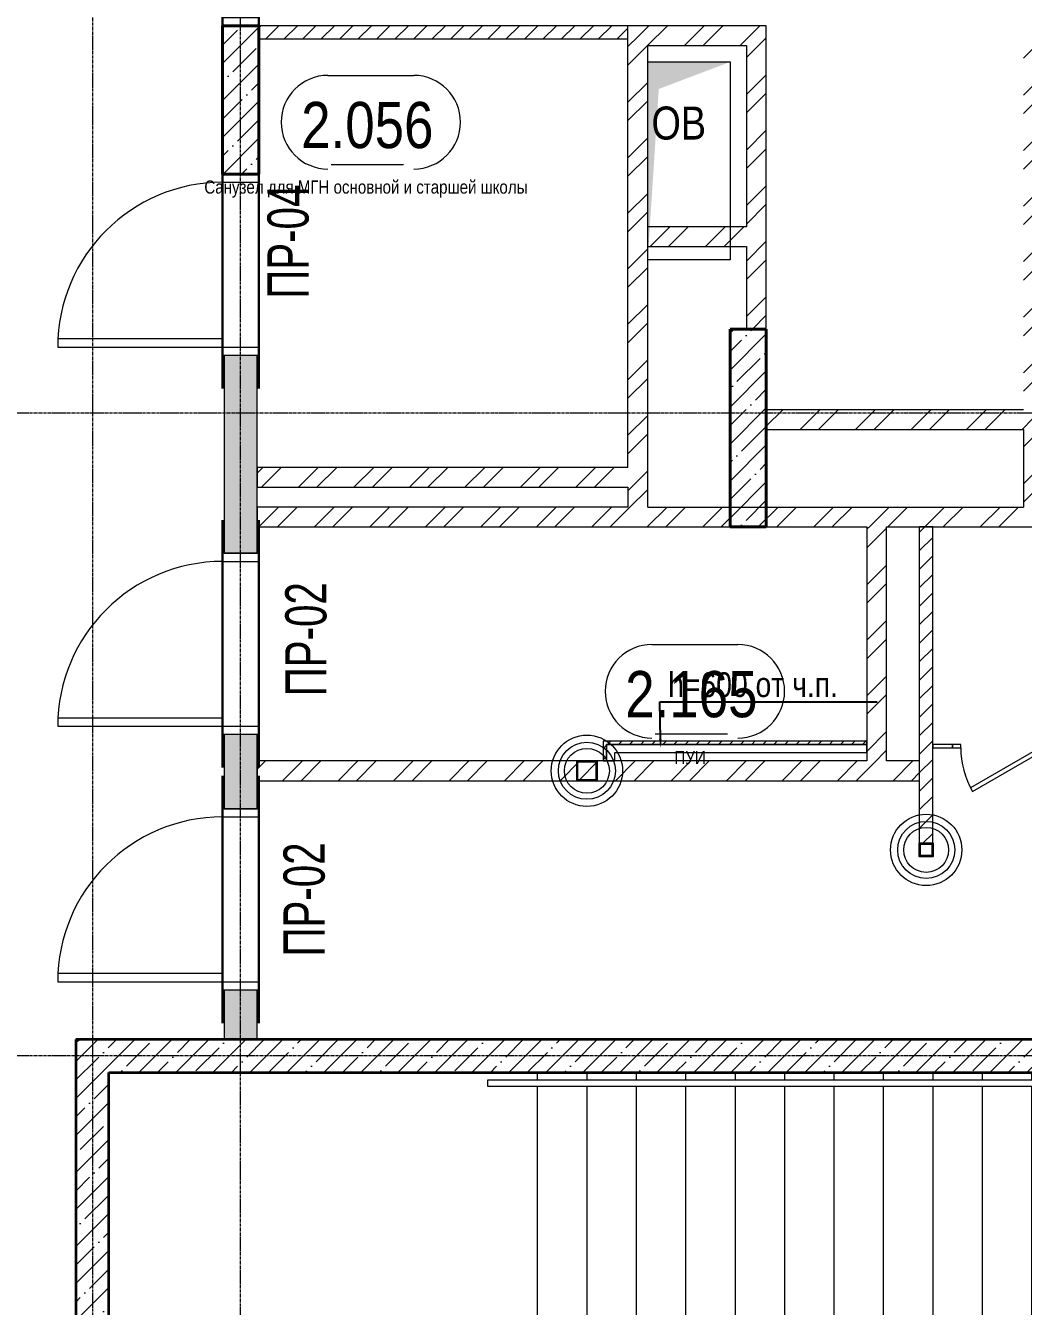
# Model space of a CAD drawing. Header units: millimetres. Extents: x -65509 to 912790, y 446 to 713294.
# Drawn here: x 247690 to 253745, y 167156 to 174926 of the extents above; entities that cross this region are included whole.
import ezdxf
from ezdxf import colors
from ezdxf.entities.mleader import LeaderData, LeaderLine
from ezdxf.enums import TextEntityAlignment as Align
from ezdxf.math import Vec2, Vec3

# ---------------------------------------------------------------- set-up
doc = ezdxf.new("R2010")
doc.units = ezdxf.units.MM
doc.linetypes.add('CENTER2', pattern=[28.575, 19.05, -3.175, 3.175, -3.175])
doc.linetypes.add('HIDDEN2', pattern=[4.7625, 3.175, -1.5875])
doc.layers.get('Defpoints').update_dxf_attribs({"color": 250})
for name, color, linetype, lineweight in [('АР_Area', 250, 'Continuous', 5), ('АР_Двери', 5, 'Continuous', 9), ('АР_Колонны', 250, 'Continuous', 30), ('АР_Стены ГКЛ', 250, 'Continuous', 15), ('АР_Стены ЖБ', 250, 'Continuous', 35), ('АР_Стены кирпич', 250, 'Continuous', 20), ('АР_Стены ПЕНОблок', 250, 'Continuous', 20), ('АР_Ф_ЛК', 250, 'Continuous', 5), ('АР_Штриховка', 250, 'Continuous', 0), ('Двери кабины', 250, 'Continuous', 0), ('КМ_Фахверки', 250, 'Continuous', 25), ('ОВ_Шахты', 250, 'Continuous', 5), ('РД_Оси_100', 250, 'Continuous', 0)]:
    doc.layers.add(name, color=color, linetype=linetype, lineweight=lineweight)
for name, color, linetype, lineweight, plot in [('АР_Делит', 250, 'Continuous', 0, False), ('РД_Проем', 250, 'Continuous', 0, False), ('РД_проем_инж перемыч_подсчет', 250, 'Continuous', 30, False)]:
    doc.layers.add(name, color=color, linetype=linetype, lineweight=lineweight, plot=plot)
doc.layers.add('РД_Перемычка инж проемов', color=250, linetype='Continuous')
doc.styles.add('Arial0', font='arial.ttf')
doc.styles.add('style1', font='ARIALN.TTF')
doc.styles.add('ккк', font='isocpeur.ttf', dxfattribs={"width": 0.85, "oblique": 15})
pattern_1 = [(45, (142195.16, 127275.07), (-112.2532, 112.2532), []), (45, (142307.41, 127275.07), (-112.2532, 112.2532), [198.4375, -39.6875, 0, -39.6875])]
pattern_2 = [(45, (142195.16, 127275.07), (-168.3798, 168.3798), []), (45, (142307.4, 127275.07), (-168.3798, 168.3798), [])]
pattern_3 = [(45, (142195.16, 127275.07), (-112.2532, 112.2532), []), (45, (142307.41, 127275.07), (-112.2532, 112.2532), [198.4375, -39.6875, 0, -39.6875])]

# ---------------------------------------------------------------- blocks, each defined once
blk = doc.blocks.new('СОШ_2200_АР_ОСИ_М100_28.05.24')
at = {"layer": 'РД_Оси_100', "linetype": 'CENTER2'}
for p, q in [((119910, 45300), (94200, 45300)), ((119910, 41400), (94200, 41400))]:
    blk.add_line(p, q, dxfattribs=at)
for points in [[(105900, 139938.679), (105900, -6155)], [(106800, -6155), (106800, 139938.679)]]:
    blk.add_lwpolyline(points, dxfattribs=at)
blk = doc.blocks.new('ЛК_4000х8500_2эт')
at = {"color": 5}
for points in [[(6300, 3915), (2100, 3915), (2100, 3955), (6600, 3955), (6600, 3915), (6300, 3915)], [(3928.6, 45), (2100, 45), (2100, 85), (3946.2, 85)], [(4401.1, 85), (6600, 85), (6600, 45), (4383.4, 45)]]:
    blk.add_lwpolyline(points, dxfattribs=at)
at = {"layer": 'АР_Делит'}
blk.add_lwpolyline([(-200, 4000), (8300, 4000), (8300, 0), (-200, 0)], close=True, dxfattribs=at)
at = {"layer": 'АР_Ф_ЛК', "color": 5}
for p, q in [((2400, 4000), (2400, 3955)), ((2700, 4000), (2700, 3955)), ((3000, 4000), (3000, 3955)), ((3300, 4000), (3300, 3955)), ((3600, 4000), (3600, 3955)), ((3900, 4000), (3900, 3955)), ((4200, 4000), (4200, 3955)), ((4500, 4000), (4500, 3955)), ((4800, 4000), (4800, 3955)), ((5100, 4000), (5100, 3955)), ((5400, 4000), (5400, 3955)), ((5700, 4000), (5700, 3955)), ((6000, 4000), (6000, 3955)), ((6300, 4000), (6300, 3955)), ((2400, 3915), (2400, 2255)), ((2700, 3915), (2700, 2255)), ((3000, 3915), (3000, 2255)), ((3300, 3915), (3300, 2255)), ((3600, 3915), (3600, 2255)), ((3900, 3915), (3900, 2255)), ((4200, 3915), (4200, 2255)), ((4500, 3915), (4500, 2255)), ((4800, 3915), (4800, 2255)), ((5100, 3915), (5100, 2255)), ((5400, 3915), (5400, 2255)), ((5700, 3915), (5700, 2255)), ((6000, 3915), (6000, 2255)), ((6300, 3915), (6300, 2255)), ((2400, 2215), (2400, 2190)), ((2700, 2215), (2700, 2190)), ((3000, 2215), (3000, 2190)), ((3300, 2215), (3300, 2190)), ((3600, 2215), (3600, 2190)), ((3900, 2215), (3900, 2190)), ((4200, 2215), (4200, 2190)), ((4500, 2215), (4500, 2190)), ((4800, 2215), (4800, 2190)), ((5100, 2215), (5100, 2190)), ((5400, 2215), (5400, 2190)), ((5700, 2215), (5700, 2190)), ((6000, 2215), (6000, 2190)), ((6300, 2215), (6300, 2190)), ((2400, 2150), (2400, 1850)), ((6300, 2150), (6300, 1850)), ((2400, 1810), (2400, 1785)), ((2700, 1810), (2700, 1785)), ((3000, 1810), (3000, 1785)), ((3300, 1810), (3300, 1785)), ((3600, 1810), (3600, 1785)), ((3900, 1810), (3900, 1785)), ((4200, 1810), (4200, 1785)), ((4500, 1810), (4500, 1785)), ((5400, 1810), (5400, 1785)), ((5700, 1810), (5700, 1785)), ((6000, 1810), (6000, 1785)), ((6300, 1810), (6300, 1785)), ((2400, 1745), (2400, 85)), ((2700, 1745), (2700, 85)), ((3000, 1745), (3000, 85)), ((3300, 1745), (3300, 85)), ((3600, 1745), (3600, 85)), ((3900, 1745), (3900, 85)), ((4200, 1745), (4200, 660.7)), ((4500, 1745), (4500, 1341.4)), ((5400, 1745), (5400, 85)), ((5700, 1745), (5700, 85)), ((6000, 1745), (6000, 85)), ((6300, 1745), (6300, 85)), ((5100, 1670.8), (5100, 85)), ((4800, 912.3), (4800, 85)), ((4500, 309.5), (4500, 85)), ((2400, 45), (2400, 0)), ((2700, 45), (2700, 0)), ((3000, 45), (3000, 0)), ((3300, 45), (3300, 0)), ((3600, 45), (3600, 0)), ((3900, 45), (3900, 0)), ((4500, 45), (4500, 0)), ((4800, 45), (4800, 0)), ((5100, 45), (5100, 0)), ((5400, 45), (5400, 0)), ((5700, 45), (5700, 0)), ((6000, 45), (6000, 0)), ((6300, 45), (6300, 0))]:
    blk.add_line(p, q, dxfattribs=at)
at = {"layer": 'АР_Ф_ЛК'}
for points in [[(6300, 3085, 0, 150, 0), (5833.8, 3085, 0, 0, 0), (2400, 3085, 0, 0, 0)], [(2400, 915, 0, 150, 0), (2866.2, 915, 0, 0, 0), (4200, 915, 0, 0, 0)], [(4921.5, 915, 0, 150, 0), (5387.8, 915, 0, 0, 0), (6300, 915, 0, 0, 0)]]:
    blk.add_lwpolyline(points, format="xyseb", dxfattribs=at)
at = {"layer": 'АР_Ф_ЛК', "color": 5}
for points in [[(4677.9, 1745), (2245, 1745), (2245, 2255), (6455, 2255), (6455, 1745), (5132.7, 1745)], [(4695.5, 1785), (2285, 1785), (2285, 2215), (6415, 2215), (6415, 1785), (5150.3, 1785)], [(4706.5, 1810), (2310, 1810), (2310, 2190), (6390, 2190), (6390, 1810), (5161.3, 1810)]]:
    blk.add_lwpolyline(points, dxfattribs=at)
for points in [[(2350, 2150), (6350, 2150), (6350, 1850), (2350, 1850)], [(2400, 2150), (6300, 2150), (6300, 1850), (2400, 1850)]]:
    blk.add_lwpolyline(points, close=True, dxfattribs=at)
at = {"layer": 'АР_Ф_ЛК', "lineweight": 0}
for points in [[(4724.2, 1850), (4366.9, 1039.4), (4459.5, 862), (4173.5, 988), (4266.1, 810.6), (3908.8, 0)], [(5179, 1850), (4821.7, 1039.4), (4914.3, 862), (4628.3, 988), (4720.9, 810.6), (4363.6, 0)]]:
    blk.add_lwpolyline(points, dxfattribs=at)
blk = doc.blocks.new('otv')
at = {"linetype": 'Continuous'}
blk.add_lwpolyline([(0, -1), (0, 0), (1, 0), (1, -1)], close=True, dxfattribs=at)
blk.add_solid([(0, -1), (0, 0), (0.1346, -0.1366), (1, 0)], dxfattribs=at)
blk = doc.blocks.new('Ф_блок 80')
at = {"layer": 'АР_Делит', "color": 1}
for radius in [216.3, 173, 136.2]:
    blk.add_circle((40, -40), radius, dxfattribs=at)
at = {"layer": 'КМ_Фахверки'}
blk.add_lwpolyline([(0, 0), (80, 0), (80, -80), (0, -80)], close=True, dxfattribs=at)
at = {"layer": 'КМ_Фахверки', "lineweight": 5}
blk.add_lwpolyline([(6, -6), (74, -6), (74, -74), (6, -74)], close=True, dxfattribs=at)
blk = doc.blocks.new('Ф_крпич 120')
at = {"layer": 'АР_Делит', "color": 1}
for radius in [216.3, 173, 136.2]:
    blk.add_circle((60, -60), radius, dxfattribs=at)
at = {"layer": 'КМ_Фахверки'}
blk.add_lwpolyline([(0, 0), (120, 0), (120, -120), (0, -120)], close=True, dxfattribs=at)
at = {"layer": 'КМ_Фахверки', "lineweight": 5}
blk.add_lwpolyline([(6, -6), (114, -6), (114, -114), (6, -114)], close=True, dxfattribs=at)
blk = doc.blocks.new('MOK-МаркаПом_овал_ареал')
for p, q in [((-2.986, 3.764), (3.522, 3.764)), ((-2.75, -3), (2.75, -3))]:
    blk.add_line(p, q)
for centre, radius, start, end in [((-2.986, 0.215), 3.55, 90, 270), ((3.522, 0.215), 3.55, 270, 90), ((-7.411, 0), 7.161, 0, 0.00095)]:
    blk.add_arc(centre, radius, start, end)
at = {"color": 0, "style": 'style1'}
blk.add_attdef('АР-ПОМЕЩЕНИЕ:НОМЕР', text='', height=3, dxfattribs=at).set_placement((0.261, 0), align=Align.MIDDLE)
blk = doc.blocks.new('MOK-МаркаПеремычки')
at = {"color": 0, "style": 'ккк', "oblique": 15, "width": 0.85}
blk.add_attdef('АР-ПРОЕМ:ПЕРЕМЫЧКА', text='', height=2.5, dxfattribs=at).set_placement((0, 0), align=Align.MIDDLE)

msp = doc.modelspace()

# ---------------------------------------------------------------- hatches: boundary and pattern name
at = {"layer": 'АР_Стены ГКЛ', "linetype": 'Continuous', "lineweight": 0}
h = msp.add_hatch(dxfattribs=at)
h.set_pattern_fill('ANSI31', color=256, scale=15, angle=-360, style=0)
h.set_pattern_definition([(45, (142195.157, 127275.073), (-33.67596, 33.67596), [])])
h.paths.add_polyline_path([(251195.157, 170585.073), (251215.157, 170565.073), (252795.157, 170565.073), (252795.157, 170585.073)], flags=0)
h = msp.add_hatch(dxfattribs=at)
h.set_pattern_fill('ANSI31', color=256, scale=15, style=0)
h.set_pattern_definition([(45, (142195.157, 127275.073), (-33.67596, 33.67596), [])])
h.paths.add_polyline_path([(251195.157, 170465.073), (251215.157, 170465.073), (251215.157, 170565.073), (251195.157, 170585.073)], flags=0)
at = {"layer": 'АР_Штриховка', "linetype": 'Continuous', "lineweight": 5}
h = msp.add_hatch(dxfattribs=at)
h.set_pattern_fill('ANSI35', color=256, scale=25, style=0)
h.set_pattern_definition(pattern_3)
h.paths.add_polyline_path([(249105.157, 174925.073), (248885.157, 174925.073), (248885.157, 174025.073), (249105.157, 174025.073)], flags=0)
at = {"layer": 'АР_Штриховка', "linetype": 'Continuous', "lineweight": 0, "ltscale": 0.5}
h = msp.add_hatch(dxfattribs=at)
h.set_pattern_fill('ANSI31', color=256, scale=25, angle=-360, style=0)
h.set_pattern_definition([(45, (142195.16, 127275.07), (-56.1266, 56.1266), [])])
h.paths.add_polyline_path([(251345.157, 174845.073), (251345.157, 174925.073), (249105.157, 174925.072), (249105.157, 174845.072)], flags=0)
at = {"layer": 'АР_Штриховка', "linetype": 'Continuous', "lineweight": 0}
h = msp.add_hatch(dxfattribs=at)
h.set_pattern_fill('ANSI32', color=256, scale=25, angle=-360, style=0)
h.set_pattern_definition([(45, (142195.16, 127275.07), (-168.3798, 168.3798), []), (45, (142307.4, 127275.07), (-168.3798, 168.3798), [])])
h.paths.add_polyline_path([(251465.157, 172245.073), (251375.157, 172205.073), (251345.157, 172125.073), (251345.157, 172005.073), (251385.157, 171975.073), (251465.157, 172005.073)], flags=0)
h.paths.add_polyline_path([(251465.157, 174805.073), (251345.157, 174925.073), (251345.157, 173585.305), (251435.157, 173625.305), (251465.157, 173705.305)], flags=0)
h.paths.add_polyline_path([(251465.157, 173585.305), (251435.157, 173625.305), (251345.157, 173585.305), (251345.157, 172245.073), (251375.157, 172205.073), (251465.157, 172245.073)], flags=0)
h = msp.add_hatch(dxfattribs=at)
h.set_pattern_fill('ANSI32', color=256, scale=25, angle=-360, style=0)
h.set_pattern_definition([(45, (142195.16, 127275.07), (-168.3798, 168.3798), []), (45, (142307.4, 127275.07), (-168.3798, 168.3798), [])])
h.paths.add_polyline_path([(251345.157, 174925.073), (251465.157, 174805.073), (252065.159, 174805.073), (252185.159, 174925.072)], flags=0)
h = msp.add_hatch(dxfattribs=at)
h.set_pattern_fill('ANSI32', color=256, scale=25, angle=-360, style=0)
h.set_pattern_definition(pattern_2)
h.paths.add_polyline_path([(252185.159, 174925.072), (252065.159, 174805.073), (252065.158, 173705.305), (252095.158, 173625.305), (252185.158, 173585.305)], flags=0)
h.paths.add_polyline_path([(252185.158, 173585.305), (252095.158, 173625.305), (252065.158, 173585.305), (252065.158, 173085.073), (252185.158, 173085.073)], flags=0)
h = msp.add_hatch(dxfattribs=at)
h.set_pattern_fill('ANSI32', color=256, scale=25, style=0)
h.set_pattern_definition([(45, (142195.16, 127275.07), (-168.3798, 168.3798), []), (45, (142307.4, 127275.07), (-168.3798, 168.3798), [])])
h.paths.add_polyline_path([(253745.1, 172005.073), (253825.1, 171975.073), (253865.1, 172005.073), (253865.112, 172475.073), (253805.113, 172535.073), (253745.112, 172475.073)], flags=0)
h.paths.add_polyline_path([(253745.115, 172595.073), (253805.113, 172535.073), (253865.115, 172595.073), (253865.171, 174805.073), (253745.171, 174805.076)], flags=0)
h = msp.add_hatch(dxfattribs=at)
h.set_pattern_fill('AR-CONC', color=256, angle=-315, style=0)
h.set_pattern_definition([(95, (142195.16, 127275.07), (140.09465, 117.55338), [19.05, -209.55]), (40, (142195.16, 127275.07), (-160.01845, 110.17673), [15.24, -167.64058]), (145.45144, (142206.83, 127284.87), (-19.9238, 227.7301), [16.19, -178.09024]), (91.1842, (142159.24, 127311), (221.41024, 161.9534), [28.575, -314.325]), (141.63556, (142177.7, 127324.5), (-7.0866, 342.82676), [24.285, -267.1356]), (36.18415, (142159.24, 127311), (-7.0866, 342.82676), [22.86, -251.4597]), (66, (142186.18, 127319.97), (179.51998, 34.89515), [19.05, -209.55]), (11, (142186.18, 127319.97), (-86.53993, 173.9412), [15.24, -167.64]), (116.45145, (142201.14, 127322.88), (92.98005, 208.83634), [16.19, -178.08994]), (82.5, (142195.16, 127275.07), (-57.60547, 61.973414), [0, -165.608, 0, -170.18, 0, -168.275]), (52.5, (142195.16, 127275.07), (-23.58973, 118.087), [0, -97.028, 0, -161.798, 0, -64.135]), (12.5, (142155.105, 127235.02), (99.927863, 91.826196), [0, -63.5, 0, -198.12, 0, -262.89]), (2.5, (142137.14, 127217.06), (86.7639, 122.72239), [0, -82.55, 0, -131.572, 0, -186.69])])
h.paths.add_polyline_path([(249095.158, 174026.073), (248895.158, 174026.073), (248895.158, 174025.073), (249095.158, 174025.073)], flags=0)
h.paths.add_polyline_path([(249095.158, 172925.073), (248895.158, 172925.073), (248895.158, 171725.073), (249095.158, 171725.073)], flags=0)
h.paths.add_polyline_path([(249095.158, 170625.073), (248895.158, 170625.073), (248895.158, 170175.077), (249095.158, 170175.077)], flags=0)
h.paths.add_polyline_path([(249095.157, 169075.077), (248895.157, 169075.077), (248895.157, 168775.073), (249095.157, 168775.073)], flags=0)
h = msp.add_hatch(dxfattribs=at)
h.set_pattern_fill('ANSI32', color=256, scale=25, angle=-360, style=0)
h.set_pattern_definition([(45, (142195.16, 127275.07), (-168.3798, 168.3798), []), (45, (142307.4, 127275.07), (-168.3798, 168.3798), [])])
h.paths.add_polyline_path([(251465.157, 173705.305), (251435.157, 173625.305), (251465.157, 173585.305), (252065.158, 173585.305), (252095.158, 173625.305), (252065.158, 173705.305)], flags=0)
at = {"layer": 'АР_Штриховка', "linetype": 'Continuous', "lineweight": 5}
h = msp.add_hatch(dxfattribs=at)
h.set_pattern_fill('ANSI35', color=256, scale=25, style=0)
h.set_pattern_definition(pattern_3)
h.paths.add_polyline_path([(252185.157, 173085.073), (251965.157, 173085.073), (251965.157, 171885.073), (252185.157, 171885.073)], flags=0)
at = {"layer": 'АР_Штриховка', "linetype": 'Continuous', "lineweight": 0}
h = msp.add_hatch(dxfattribs=at)
h.set_pattern_fill('ANSI32', color=256, scale=25, style=0)
h.set_pattern_definition([(45, (142195.16, 127275.07), (-168.3798, 168.3798), []), (45, (142307.4, 127275.07), (-168.3798, 168.3798), [])])
h.paths.add_polyline_path([(252185.157, 172595.073), (252185.157, 172475.073), (253745.112, 172475.073), (253805.113, 172535.073), (253745.115, 172595.073)], flags=0)
h.paths.add_polyline_path([(253865.115, 172595.073), (253805.113, 172535.073), (253865.112, 172475.073), (254774.922, 172475.073), (254854.921, 172505.073), (254894.922, 172595.073)], flags=0)
h.paths.add_polyline_path([(254894.922, 172595.073), (254854.921, 172505.073), (254894.922, 172475.073), (256695.157, 172475.073), (256695.157, 172595.073)], flags=0)
h = msp.add_hatch(dxfattribs=at)
h.set_pattern_fill('ANSI32', color=256, scale=25, style=0)
h.set_pattern_definition(pattern_2)
h.paths.add_polyline_path([(251345.157, 172125.073), (251375.157, 172205.073), (251345.157, 172245.073), (249095.157, 172245.073), (249095.157, 172125.073)], flags=0)
h = msp.add_hatch(dxfattribs=at)
h.set_pattern_fill('ANSI32', color=256, scale=25, style=0)
h.set_pattern_definition([(45, (142195.16, 127275.07), (-168.3798, 168.3798), []), (45, (142307.4, 127275.07), (-168.3798, 168.3798), [])])
h.paths.add_polyline_path([(251345.157, 171885.073), (251385.157, 171975.073), (251345.157, 172005.073), (249095.158, 172005.073), (249095.158, 171885.073)], flags=0)
h.paths.add_polyline_path([(252795.157, 171885.073), (252875.157, 171915.073), (252915.157, 172005.073), (251465.157, 172005.073), (251385.157, 171975.073), (251345.157, 171885.073)], flags=0)
h.paths.add_polyline_path([(253865.1, 171885.073), (253825.1, 171975.073), (253745.1, 172005.073), (252915.157, 172005.073), (252875.157, 171915.073), (252915.157, 171885.073)], flags=0)
h.paths.add_polyline_path([(256695.157, 171885.073), (256695.157, 172005.073), (254894.864, 172005.073), (254854.865, 171975.073), (254894.864, 171885.073)], flags=0)
h.paths.add_polyline_path([(254894.864, 171885.073), (254854.865, 171975.073), (254774.864, 172005.073), (253865.1, 172005.073), (253825.1, 171975.073), (253865.1, 171885.073)], flags=0)
h = msp.add_hatch(dxfattribs=at)
h.set_pattern_fill('ANSI32', color=256, scale=25, style=0)
h.set_pattern_definition([(45, (142195.16, 127275.07), (-168.3798, 168.3798), []), (45, (142307.4, 127275.07), (-168.3798, 168.3798), [])])
h.paths.add_polyline_path([(252795.157, 170465.073), (252875.157, 170435.073), (252915.157, 170465.073), (252915.157, 171885.073), (252875.157, 171915.073), (252795.157, 171885.073)], flags=0)
at = {"layer": 'АР_Штриховка', "linetype": 'Continuous', "lineweight": 0, "ltscale": 0.5}
h = msp.add_hatch(dxfattribs=at)
h.set_pattern_fill('ANSI31', color=256, scale=25, style=0)
h.set_pattern_definition([(45, (142195.16, 127275.07), (-56.1266, 56.1266), [])])
h.paths.add_polyline_path([(253115.157, 169965.073), (253195.157, 169965.073), (253195.157, 170545.073), (253115.157, 170545.073)], flags=0)
h.paths.add_polyline_path([(253115.157, 170545.073), (253195.157, 170545.073), (253195.157, 171885.073), (253115.157, 171885.073)], flags=0)
at = {"layer": 'АР_Штриховка', "linetype": 'Continuous', "lineweight": 0}
h = msp.add_hatch(dxfattribs=at)
h.set_pattern_fill('_U', color=256, scale=250, angle=45, style=0, pattern_type=0)
h.set_pattern_definition([(45, (142195.16, 127275.07), (-176.7767, 176.7767), [])])
h.paths.add_polyline_path([(253315.157, 170545.073), (253315.157, 170565.073), (253195.157, 170565.073), (253195.157, 170545.073)], flags=0)
h.paths.add_polyline_path([(253945.157, 170565.073), (253945.157, 170545.073), (254085.157, 170545.073), (254078.491, 170560.073), (254065.157, 170565.073)], flags=0)
h.paths.add_polyline_path([(254085.157, 170565.073), (254078.491, 170560.073), (254085.157, 170545.073), (254185.157, 170545.073), (254185.157, 170565.073)], flags=0)
h.paths.add_polyline_path([(254815.157, 170565.073), (254815.157, 170545.073), (254955.157, 170545.073), (254948.491, 170560.073), (254935.157, 170565.073)], flags=0)
h.paths.add_polyline_path([(254955.157, 170565.073), (254948.491, 170560.073), (254955.157, 170545.073), (255055.157, 170545.073), (255055.157, 170565.073)], flags=0)
h.paths.add_polyline_path([(255685.157, 170565.073), (255685.157, 170545.073), (255825.157, 170545.073), (255818.491, 170560.073), (255805.157, 170565.073)], flags=0)
h.paths.add_polyline_path([(255825.157, 170565.073), (255818.491, 170560.073), (255825.157, 170545.073), (255925.157, 170545.073), (255925.157, 170565.073)], flags=0)
h.paths.add_polyline_path([(256555.157, 170565.073), (256555.157, 170545.073), (256701.133, 170545.073), (256701.133, 170565.073)], flags=0)
h = msp.add_hatch(dxfattribs=at)
h.set_pattern_fill('ANSI32', color=256, scale=25, style=0)
h.set_pattern_definition([(45, (142195.16, 127275.07), (-168.3798, 168.3798), []), (45, (142307.4, 127275.07), (-168.3798, 168.3798), [])])
h.paths.add_polyline_path([(249095.157, 170465.073), (249095.157, 170345.073), (252915.157, 170345.073), (252875.157, 170435.073), (252795.157, 170465.073)], flags=0)
h.paths.add_polyline_path([(252915.157, 170465.073), (252875.157, 170435.073), (252915.157, 170345.073), (253115.157, 170345.073), (253115.157, 170465.073)], flags=0)
at = {"layer": 'АР_Штриховка', "linetype": 'Continuous', "lineweight": 5}
h = msp.add_hatch(dxfattribs=at)
h.set_pattern_fill('ANSI35', color=256, scale=25, angle=-360, style=0)
h.set_pattern_definition(pattern_1)
h.paths.add_polyline_path([(248195.157, 168575.073), (247995.157, 168775.073), (247995.157, 166655.073), (248195.157, 166655.073)], flags=0)
h.paths.add_polyline_path([(248195.157, 164855.073), (247995.157, 164855.073), (247995.157, 164375.073), (248195.157, 164575.073)], flags=0)
h = msp.add_hatch(dxfattribs=at)
h.set_pattern_fill('ANSI35', color=256, scale=25, style=0)
h.set_pattern_definition(pattern_1)
h.paths.add_polyline_path([(247995.157, 168775.073), (248195.157, 168575.073), (256695.157, 168575.073), (256895.157, 168775.073)], flags=0)

# ---------------------------------------------------------------- linework, layer by layer
at = {"layer": 'АР_Двери', "linetype": 'Continuous', "lineweight": 9}
for points in [[(249105.157, 174975.073), (249105.157, 174925.073), (248885.157, 174925.073), (248885.157, 174975.073)], [(249105.158, 173975.073), (249105.158, 174025.073), (248885.158, 174025.073), (248885.158, 173975.073)], [(248885.158, 172975.073), (248885.158, 173025.073), (247885.158, 173025.073), (247885.158, 172975.073)], [(249105.158, 172975.073), (249105.158, 172925.073), (248885.158, 172925.073), (248885.158, 172975.073)], [(249105.158, 171675.073), (249105.158, 171725.073), (248885.158, 171725.073), (248885.158, 171675.073)], [(248885.158, 170675.073), (248885.158, 170725.073), (247885.158, 170725.073), (247885.158, 170675.073)], [(249105.158, 170675.073), (249105.158, 170625.073), (248885.158, 170625.073), (248885.158, 170675.073)], [(249105.158, 170125.077), (249105.158, 170175.077), (248885.158, 170175.077), (248885.158, 170125.077)], [(248885.157, 169125.077), (248885.157, 169175.077), (247885.157, 169175.077), (247885.157, 169125.077)], [(249105.157, 169125.077), (249105.157, 169075.077), (248885.157, 169075.077), (248885.157, 169125.077)]]:
    msp.add_lwpolyline(points, close=True, dxfattribs=at)
for centre in [(248885.158, 172975.073), (248885.158, 170675.073), (248885.157, 169125.077)]:
    msp.add_arc(centre, 1000, 89.999995, 179.999995, dxfattribs=at)
at = {"layer": 'АР_Колонны', "linetype": 'HIDDEN2', "lineweight": 25}
for p, q in [((248885.157, 174925.073), (249105.157, 174925.073)), ((248885.157, 174025.073), (248885.157, 174925.073)), ((249105.157, 174925.073), (249105.157, 174025.073)), ((249105.157, 174025.073), (248885.157, 174025.073)), ((251965.157, 173085.073), (252185.157, 173085.073)), ((251965.157, 171885.073), (251965.157, 173085.073)), ((252185.157, 173085.073), (252185.157, 171885.073)), ((252185.157, 171885.073), (251965.157, 171885.073))]:
    msp.add_line(p, q, dxfattribs=at)
at = {"layer": 'АР_Колонны', "linetype": 'Continuous', "lineweight": 35}
for p, q in [((248885.157, 174025.073), (248885.157, 174925.073)), ((248885.157, 174925.073), (249105.157, 174925.073)), ((249105.157, 174025.073), (249105.157, 174925.073)), ((248885.157, 174025.073), (249105.157, 174025.073)), ((248885.157, 174025.073), (249105.157, 174025.073)), ((251965.157, 171885.073), (251965.157, 173085.073)), ((251965.157, 173085.073), (252185.157, 173085.073)), ((252185.157, 171885.073), (252185.157, 173085.073)), ((251965.157, 171885.073), (252185.157, 171885.073))]:
    msp.add_line(p, q, dxfattribs=at)
at = {"layer": 'АР_Стены ГКЛ', "linetype": 'Continuous', "lineweight": 5}
for p, q in [((252795.157, 170585.073), (251195.157, 170585.073)), ((251195.157, 170585.073), (251195.157, 170465.073)), ((252795.157, 170565.073), (251215.157, 170565.073)), ((251215.157, 170565.073), (252795.157, 170565.073)), ((251215.157, 170565.073), (251215.157, 170465.073)), ((251215.157, 170465.073), (251215.157, 170565.073)), ((252795.157, 170565.073), (252795.157, 170585.073)), ((252795.157, 170515.073), (252795.157, 170565.073)), ((251195.157, 170465.073), (251215.157, 170465.073)), ((251215.157, 170465.073), (251265.157, 170465.073)), ((251265.157, 170515.073), (252795.157, 170515.073)), ((251265.157, 170465.073), (251265.157, 170515.073))]:
    msp.add_line(p, q, dxfattribs=at)
at = {"layer": 'АР_Стены ГКЛ', "linetype": 'Continuous', "lineweight": 15}
for p, q in [((253315.157, 170565.073), (253195.157, 170565.073)), ((253195.157, 170565.073), (253195.157, 170545.073)), ((253195.157, 170545.073), (253315.157, 170545.073)), ((253315.157, 170545.073), (253315.157, 170565.073))]:
    msp.add_line(p, q, dxfattribs=at)
at = {"layer": 'АР_Стены ЖБ', "linetype": 'Continuous', "lineweight": 40}
for p, q in [((249105.157, 174925.073), (248885.157, 174925.073)), ((248885.157, 174925.073), (248885.157, 174025.073)), ((249105.157, 174025.073), (249105.157, 174925.073)), ((248885.157, 174025.073), (249105.157, 174025.073)), ((252185.157, 173085.073), (251965.157, 173085.073)), ((251965.157, 173085.073), (251965.157, 171885.073)), ((252185.157, 171885.073), (252185.157, 173085.073)), ((251965.157, 171885.073), (252185.157, 171885.073))]:
    msp.add_line(p, q, dxfattribs=at)
at = {"layer": 'АР_Стены ЖБ', "linetype": 'Continuous', "lineweight": 35}
for p, q in [((247995.157, 168775.073), (247995.157, 166655.073)), ((256895.157, 168775.073), (247995.157, 168775.073)), ((248195.157, 166655.073), (248195.157, 168575.073)), ((248195.157, 168575.073), (256695.157, 168575.073))]:
    msp.add_line(p, q, dxfattribs=at)
at = {"layer": 'АР_Стены кирпич', "linetype": 'Continuous', "lineweight": 20}
for p, q in [((251345.157, 172245.073), (251345.157, 174925.073)), ((252185.159, 174925.072), (251345.157, 174925.073)), ((252185.158, 173085.073), (252185.159, 174925.072)), ((251465.157, 173705.305), (251465.157, 174805.073)), ((251465.157, 174805.073), (252065.159, 174805.073)), ((252065.159, 174805.073), (252065.158, 173705.305)), ((252065.158, 173705.305), (251465.157, 173705.305)), ((251465.157, 172005.073), (251465.157, 173585.305)), ((251465.157, 173585.305), (252065.158, 173585.305)), ((252065.158, 173585.305), (252065.158, 173085.073)), ((252065.158, 173085.073), (252185.158, 173085.073)), ((252185.157, 172595.073), (252185.157, 172475.073)), ((253745.115, 172595.073), (252185.157, 172595.073)), ((252185.157, 172475.073), (253745.112, 172475.073)), ((253745.112, 172475.073), (253745.1, 172005.073)), ((251345.157, 172245.073), (249095.157, 172245.073)), ((249095.157, 172245.073), (249095.157, 172125.073)), ((249095.157, 172125.073), (251345.157, 172125.073)), ((251345.157, 172125.073), (251345.157, 172005.073)), ((251345.157, 172005.073), (249095.158, 172005.073)), ((249095.158, 172005.073), (249095.158, 171885.073)), ((251465.157, 172005.073), (253745.1, 172005.073)), ((249095.158, 171885.073), (252795.157, 171885.073)), ((252795.157, 171885.073), (252795.157, 170465.073)), ((252915.157, 171885.073), (256695.157, 171885.073)), ((252915.157, 170465.073), (252915.157, 171885.073)), ((249095.157, 170465.073), (249095.157, 170345.073)), ((252795.157, 170465.073), (249095.157, 170465.073)), ((253115.157, 170465.073), (252915.157, 170465.073)), ((253115.157, 170345.073), (253115.157, 170465.073)), ((249095.157, 170345.073), (252915.157, 170345.073)), ((252915.157, 170345.073), (253115.157, 170345.073))]:
    msp.add_line(p, q, dxfattribs=at)
at = {"layer": 'АР_Стены ПЕНОблок', "linetype": 'Continuous', "lineweight": 20}
for p, q in [((251345.157, 174925.073), (249105.157, 174925.072)), ((249105.157, 174925.072), (249105.157, 174845.072)), ((251345.157, 174845.073), (251345.157, 174925.073)), ((249105.157, 174845.072), (251345.157, 174845.073)), ((249095.158, 174026.073), (248895.158, 174026.073)), ((248895.158, 174026.073), (248895.158, 174025.073)), ((248895.158, 174025.073), (249095.158, 174025.073)), ((249095.158, 174025.073), (249095.158, 174026.073)), ((249095.158, 172925.073), (248895.158, 172925.073)), ((248895.158, 172925.073), (248895.158, 171725.073)), ((249095.158, 171725.073), (249095.158, 172925.073)), ((253195.157, 171885.073), (253115.157, 171885.073)), ((253115.157, 169965.073), (253115.157, 171885.073)), ((253195.157, 169965.073), (253195.157, 171885.073)), ((248895.158, 171725.073), (249095.158, 171725.073)), ((249095.158, 170625.073), (248895.158, 170625.073)), ((248895.158, 170625.073), (248895.158, 170175.077)), ((249095.158, 170175.077), (249095.158, 170625.073)), ((248895.158, 170175.077), (249095.158, 170175.077)), ((253115.157, 169965.073), (253195.157, 169965.073)), ((249095.157, 169075.077), (248895.157, 169075.077)), ((248895.157, 169075.077), (248895.157, 168775.073)), ((249095.157, 168775.073), (249095.157, 169075.077)), ((248895.157, 168775.073), (249095.157, 168775.073))]:
    msp.add_line(p, q, dxfattribs=at)
at = {"layer": 'Двери кабины', "linetype": 'Continuous', "lineweight": 0}
for points in [[(253365.157, 170565.073), (253315.157, 170565.073), (253315.157, 170545.073), (253365.157, 170545.073)], [(253895.157, 170545.073), (253882.657, 170566.723), (253423.664, 170301.723), (253436.164, 170280.073)]]:
    msp.add_lwpolyline(points, close=True, dxfattribs=at)
msp.add_arc((253895.157, 170545.073), 530, 180.0000013, 210.0000013, dxfattribs=at)
at = {"layer": 'РД_Проем', "linetype": 'Continuous', "lineweight": 0}
for p, q in [((248885.157, 176025.073), (248885.157, 174925.073)), ((249105.157, 176025.073), (249105.157, 174925.073)), ((248885.158, 174025.073), (248885.158, 172925.073)), ((249105.158, 174025.073), (249105.158, 172925.073)), ((248885.158, 171725.073), (248885.158, 170625.073)), ((249105.158, 171725.073), (249105.158, 170625.073)), ((248885.158, 170175.077), (248885.157, 169075.077)), ((249105.158, 170175.077), (249105.157, 169075.077))]:
    msp.add_line(p, q, dxfattribs=at)
at = {"layer": 'РД_проем_инж перемыч_подсчет', "linetype": 'Continuous', "lineweight": 30}
for p, q in [((248885.157, 177075.072), (248885.157, 174925.072)), ((249105.157, 177075.072), (249105.157, 174925.072)), ((248885.158, 174025.073), (248885.158, 172725.073)), ((249105.158, 174025.073), (249105.158, 172725.073)), ((248885.158, 171925.072), (248885.158, 170425.072)), ((249105.158, 171925.072), (249105.158, 170425.072)), ((248885.158, 170375.077), (248885.157, 168875.077)), ((249105.158, 170375.077), (249105.157, 168875.077))]:
    msp.add_line(p, q, dxfattribs=at)

# ---------------------------------------------------------------- block references
at = {"layer": 'АР_Area', "linetype": 'Continuous', "lineweight": 5}
ref = msp.add_blockref('MOK-МаркаПом_овал_ареал', (249763.818, 174322.582), dxfattribs=dict(at, xscale=80, yscale=80, zscale=80))
ref.add_attrib('АР-ПОМЕЩЕНИЕ:НОМЕР', '2.056', dxfattribs={"layer": '0', "color": 0, "height": 280, "style": 'style1'}).set_placement((249763.818, 174322.582), align=Align.MIDDLE)
ref.add_attrib('АР-ПОМЕЩЕНИЕ:НАИМЕНОВАНИЕ', 'Санузел для МГН основной и старшей школы', dxfattribs={"layer": 'Defpoints', "color": 2, "height": 80, "style": 'style1'}).set_placement((249756.286, 173937.467), align=Align.MIDDLE)
ref = msp.add_blockref('MOK-МаркаПом_овал_ареал', (251730.154, 170870.233), dxfattribs=dict(at, xscale=80, yscale=80, zscale=80))
ref.add_attrib('АР-ПОМЕЩЕНИЕ:НОМЕР', '2.165', dxfattribs={"layer": '0', "color": 0, "height": 280, "style": 'style1'}).set_placement((251730.154, 170870.233), align=Align.MIDDLE)
ref.add_attrib('АР-ПОМЕЩЕНИЕ:НАИМЕНОВАНИЕ', 'ПУИ', dxfattribs={"layer": 'Defpoints', "color": 2, "height": 80, "style": 'style1'}).set_placement((251722.621, 170485.119), align=Align.MIDDLE)
at = {"layer": 'АР_Ф_ЛК'}
msp.add_blockref('ЛК_4000х8500_2эт', (248395.157, 164575.073), dxfattribs=at)
at = {"layer": 'КМ_Фахверки'}
for name, p in [('Ф_крпич 120', (251036.281, 170465.073)), ('Ф_блок 80', (253115.157, 169965.073))]:
    msp.add_blockref(name, p, dxfattribs=at)
at = {"layer": 'ОВ_Шахты', "xscale": 500, "yscale": 1200}
msp.add_blockref('otv', (251465.159, 174705.073), dxfattribs=at)
at = {"layer": 'РД_Оси_100'}
msp.add_blockref('СОШ_2200_АР_ОСИ_М100_28.05.24', (142195.157, 127275.073), dxfattribs=at)
at = {"layer": 'РД_Перемычка инж проемов', "linetype": 'Continuous', "lineweight": -3}
ref = msp.add_blockref('MOK-МаркаПеремычки', (249282.388, 173614.952, 200), dxfattribs=dict(at, xscale=100, yscale=100, zscale=100, rotation=89.99999999999999))
ref.add_attrib('АР-ПРОЕМ:ПЕРЕМЫЧКА', 'ПР-04', dxfattribs={"layer": '0', "color": 0, "height": 250, "rotation": 90, "style": 'Arial0', "width": 0.7}).set_placement((249282.388, 173614.952, 200), align=Align.MIDDLE)
ref = msp.add_blockref('MOK-МаркаПеремычки', (249390.792, 171203.434, 200), dxfattribs=dict(at, xscale=100, yscale=100, zscale=100, rotation=89.99999999999999))
ref.add_attrib('АР-ПРОЕМ:ПЕРЕМЫЧКА', 'ПР-02', dxfattribs={"layer": '0', "color": 0, "height": 250, "rotation": 90, "style": 'Arial0', "width": 0.7}).set_placement((249390.792, 171203.434, 200), align=Align.MIDDLE)
ref = msp.add_blockref('MOK-МаркаПеремычки', (249379.792, 169624.476, 200), dxfattribs=dict(at, xscale=100, yscale=100, zscale=100, rotation=89.99999999999999))
ref.add_attrib('АР-ПРОЕМ:ПЕРЕМЫЧКА', 'ПР-02', dxfattribs={"layer": '0', "color": 0, "height": 250, "rotation": 90, "style": 'Arial0', "width": 0.7}).set_placement((249379.792, 169624.476, 200), align=Align.MIDDLE)

# ---------------------------------------------------------------- texts
at = {"layer": 'ОВ_Шахты', "insert": (251653.883, 174333.176), "char_height": 200, "width": 1850, "attachment_point": 5, "style": 'style1'}
msp.add_mtext('ОВ', dxfattribs=at)

# ---------------------------------------------------------------- leaders
at = {"layer": 'АР_Стены ГКЛ', "ltscale": 100}
ml = msp.add_multileader_mtext('Standard', dxfattribs=at)
ml.set_content('h=600 от ч.п.', color=256, style='style1')
ml.set_leader_properties(color=256)
ml.build(insert=Vec2(0, 0))
ml.multileader.update_dxf_attribs({"has_dogleg": 0, "text_left_attachment_type": 6, "text_right_attachment_type": 6, "arrow_head_size": 50, "scale": 100})
ctx = ml.context
ctx.base_point, ctx.scale, ctx.char_height, ctx.arrow_head_size, ctx.landing_gap_size, ctx.plane_origin, ctx.plane_x_axis, ctx.plane_y_axis = Vec3(251539.494, 170822.613), 100, 150, 50, 50, Vec3(261728.083, 173840.687), Vec3(1, 0.00000001), Vec3(-0.00000001, 1)
ctx.left_attachment, ctx.right_attachment = 6, 6
notes = []
notes.append((ctx, [(1, (1, 1, 0), (250739.494, 170822.613), (1, 0.00000001), 800, [(0, [(251543.247, 170545.329)], 0, [])])]))
ctx.mtext.insert, ctx.mtext.text_direction, ctx.mtext.rotation, ctx.mtext.flow_direction = Vec3(251589.494, 171002.613), Vec3(1, 0.00000001), 0.00000001, 5
for ctx, leaders in notes:
    for number, flags, end, landing, length, lines in leaders:
        leader = LeaderData()
        leader.index, (leader.has_last_leader_line, leader.has_dogleg_vector, leader.attachment_direction) = number, flags
        leader.last_leader_point, leader.dogleg_vector, leader.dogleg_length = Vec3(end), Vec3(landing), length
        for number, points, colour, breaks in lines:
            line = LeaderLine()
            line.index, line.vertices, line.color, line.breaks = number, Vec3.list(points), colors.encode_raw_color(colour), breaks
            leader.lines.append(line)
        ctx.leaders.append(leader)

doc.saveas('drawing.dxf')
